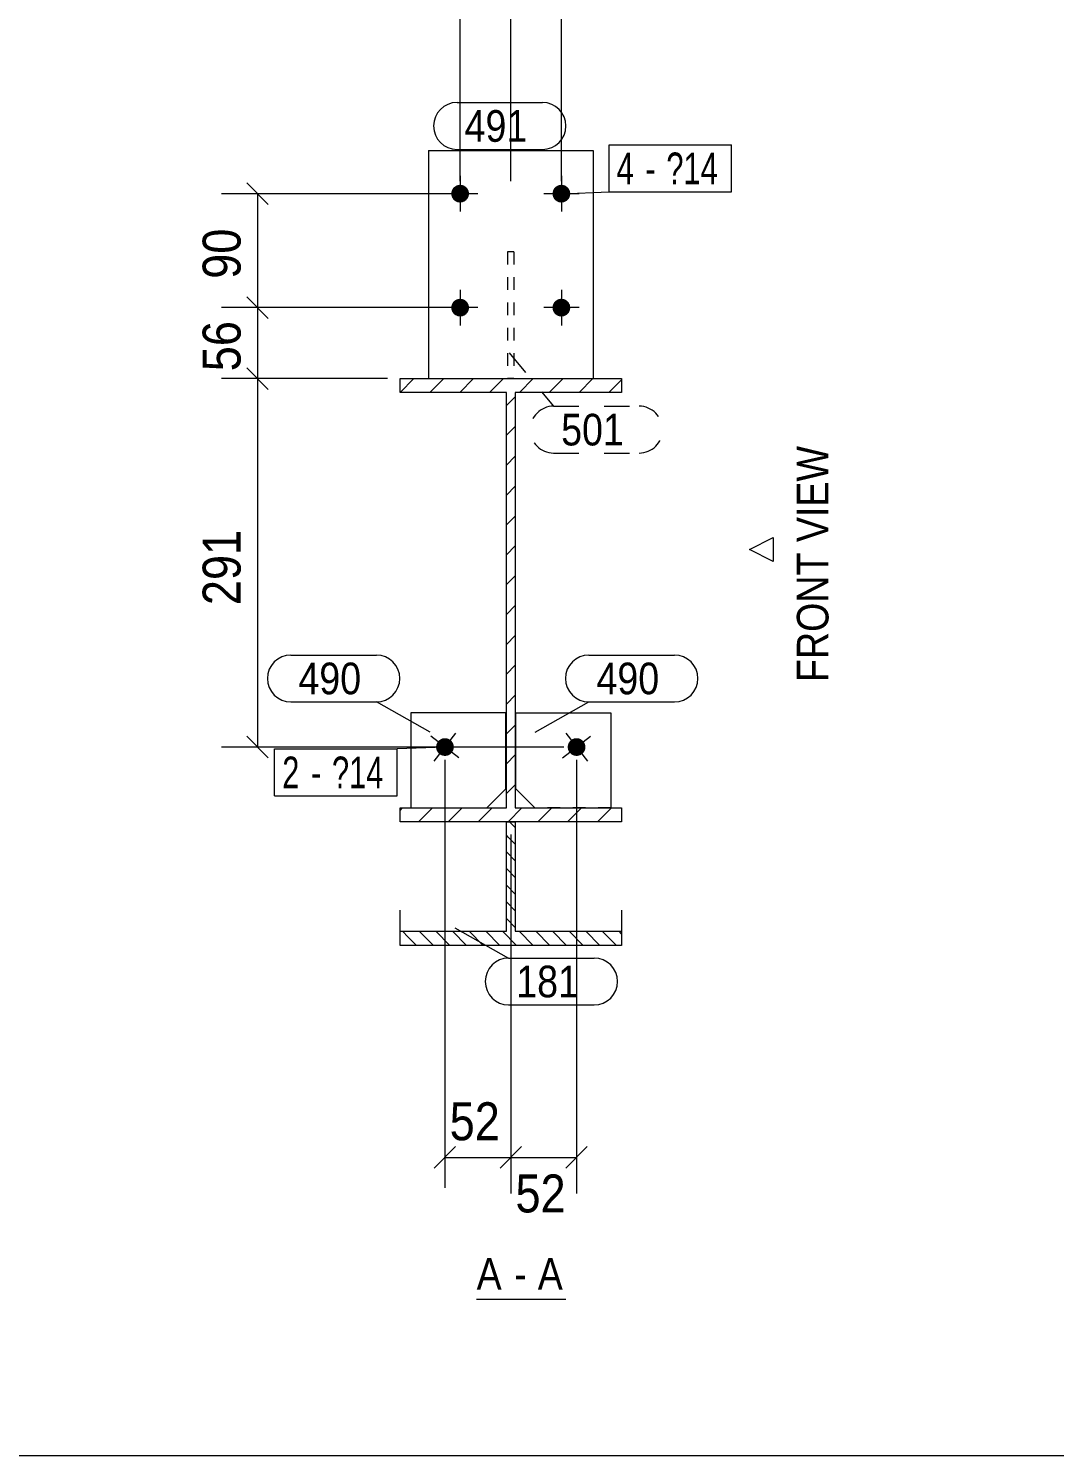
# Model space of a CAD drawing. Header units: millimetres. Extents: x 2 to 825, y 1 to 579.
# Drawn here: x 331.4 to 412.4, y 5 to 117.7 of the extents above; entities that cross this region are included whole.
import ezdxf

# ---------------------------------------------------------------- set-up
doc = ezdxf.new("R2010")
doc.units = ezdxf.units.MM
for name, pattern in [('XKITLINE00', [0]), ('XKITLINE01', [4, 1, -1, 1, -1]), ('XKITLINE02', [4, 2, -2])]:
    doc.linetypes.add(name, pattern=pattern)
for name, color, linetype, lineweight in [('Bolt', 3, 'Continuous', 0), ('BoltMark', 7, 'Continuous', 0), ('Dimensions', 7, 'Continuous', 0), ('DrawingSheet', 5, 'Continuous', 0), ('OtherObjectType', 7, 'Continuous', 0), ('Part', 2, 'Continuous', 0), ('PartMark', 7, 'Continuous', 0)]:
    doc.layers.add(name, color=color, linetype=linetype, lineweight=lineweight)
doc.styles.add('ARIAL', font='ARIAL.TTF')
doc.styles.add('ARIAL_NARROW', font='ARIALN.TTF')

# ---------------------------------------------------------------- blocks, each defined once
blk = doc.blocks.new('*A4')
at = {"layer": 'Part', "color": 7, "linetype": 'XKITLINE00', "lineweight": 0}
for p, q in [((360.73, 88.94), (361.83, 90.04)), ((363.08, 88.94), (364.18, 90.04)), ((365.44, 88.94), (366.54, 90.04)), ((367.8, 88.94), (368.9, 90.04)), ((370.16, 88.94), (371.26, 90.04)), ((372.51, 88.94), (373.61, 90.04)), ((374.87, 88.94), (375.97, 90.04)), ((377.23, 88.94), (378.23, 89.94)), ((360.73, 88.94), (360.73, 88.94)), ((369.13, 87.91), (369.83, 88.61)), ((369.13, 85.56), (369.83, 86.26)), ((369.13, 83.2), (369.83, 83.9)), ((369.13, 80.84), (369.83, 81.54)), ((369.13, 78.48), (369.83, 79.18)), ((369.13, 76.13), (369.83, 76.83)), ((369.13, 73.77), (369.83, 74.47)), ((369.13, 71.41), (369.83, 72.11)), ((369.13, 69.05), (369.83, 69.75)), ((369.13, 66.7), (369.83, 67.4)), ((369.13, 64.34), (369.83, 65.04)), ((369.13, 61.98), (369.83, 62.68)), ((369.13, 59.63), (369.83, 60.33)), ((369.13, 57.27), (369.83, 57.97)), ((360.73, 55.94), (360.93, 56.14)), ((362.19, 55.04), (363.29, 56.14)), ((364.54, 55.04), (365.64, 56.14)), ((366.9, 55.04), (368, 56.14)), ((369.26, 55.04), (370.36, 56.14)), ((371.62, 55.04), (372.72, 56.14)), ((373.97, 55.04), (375.07, 56.14)), ((376.33, 55.04), (377.43, 56.14))]:
    blk.add_line(p, q, dxfattribs=at)
blk = doc.blocks.new('*A5')
at = {"layer": 'Part', "color": 7, "linetype": 'XKITLINE00', "lineweight": 0}
for p, q in [((369.83, 54.59), (369.38, 55.04)), ((369.28, 53.83), (369.13, 53.98)), ((369.83, 53.28), (369.28, 53.83)), ((369.83, 51.96), (369.13, 52.66)), ((369.83, 50.65), (369.13, 51.35)), ((369.83, 49.33), (369.13, 50.03)), ((369.83, 48.02), (369.13, 48.72)), ((369.83, 46.7), (369.13, 47.4)), ((361.38, 45.93), (360.93, 46.39)), ((363.36, 45.28), (362.24, 46.39)), ((364.67, 45.28), (363.56, 46.39)), ((365.99, 45.28), (364.87, 46.39)), ((367.3, 45.28), (366.19, 46.39)), ((368.62, 45.28), (367.5, 46.39)), ((369.93, 45.28), (368.82, 46.39)), ((371.25, 45.28), (370.14, 46.39)), ((372.57, 45.28), (371.45, 46.39)), ((373.88, 45.28), (372.77, 46.39)), ((375.2, 45.28), (374.08, 46.39)), ((376.51, 45.28), (375.4, 46.39)), ((377.83, 45.28), (376.71, 46.39)), ((378.23, 46.19), (378.03, 46.39)), ((362.04, 45.28), (361.38, 45.93))]:
    blk.add_line(p, q, dxfattribs=at)
blk = doc.blocks.new('*A131')
at = {"layer": 'Bolt'}
blk.add_hatch(color=3, dxfattribs=at).paths.add_polyline_path([(363.82, 60.41), (363.79, 60.43), (363.77, 60.46), (363.75, 60.48), (363.72, 60.51), (363.7, 60.54), (363.69, 60.57), (363.67, 60.6), (363.65, 60.63), (363.64, 60.66), (363.62, 60.69), (363.61, 60.72), (363.6, 60.75), (363.59, 60.79), (363.59, 60.82), (363.58, 60.86), (363.58, 60.89), (363.58, 60.92), (363.58, 60.96), (363.58, 60.99), (363.58, 61.03), (363.59, 61.06), (363.59, 61.09), (363.6, 61.13), (363.61, 61.16), (363.62, 61.19), (363.64, 61.22), (363.65, 61.26), (363.67, 61.29), (363.68, 61.32), (363.7, 61.34), (363.72, 61.37), (363.75, 61.4), (363.77, 61.42), (363.79, 61.45), (363.82, 61.47), (363.84, 61.49), (363.87, 61.51), (363.9, 61.53), (363.93, 61.55), (363.96, 61.57), (363.99, 61.58), (364.02, 61.6), (364.06, 61.61), (364.09, 61.62), (364.12, 61.63), (364.16, 61.63), (364.19, 61.64), (364.22, 61.64), (364.26, 61.64), (364.29, 61.64), (364.33, 61.64), (364.36, 61.64), (364.39, 61.63), (364.43, 61.63), (364.46, 61.62), (364.49, 61.61), (364.53, 61.6), (364.56, 61.58), (364.59, 61.57), (364.62, 61.55), (364.65, 61.53), (364.68, 61.52), (364.71, 61.49), (364.73, 61.47), (364.76, 61.45), (364.78, 61.43), (364.81, 61.4), (364.83, 61.37), (364.85, 61.35), (364.87, 61.32), (364.88, 61.29), (364.9, 61.26), (364.92, 61.23), (364.93, 61.2), (364.94, 61.16), (364.95, 61.13), (364.96, 61.1), (364.97, 61.06), (364.97, 61.03), (364.97, 61), (364.98, 60.96), (364.98, 60.93), (364.97, 60.89), (364.97, 60.86), (364.97, 60.82), (364.96, 60.79), (364.95, 60.76), (364.94, 60.72), (364.93, 60.69), (364.92, 60.66), (364.9, 60.63), (364.89, 60.6), (364.87, 60.57), (364.85, 60.54), (364.83, 60.51), (364.81, 60.49), (364.78, 60.46), (364.76, 60.44), (364.73, 60.41), (364.71, 60.39), (364.68, 60.37), (364.65, 60.35), (364.62, 60.33), (364.59, 60.32), (364.56, 60.3), (364.53, 60.29), (364.5, 60.28), (364.46, 60.27), (364.43, 60.26), (364.4, 60.25), (364.36, 60.25), (364.33, 60.24), (364.29, 60.24), (364.26, 60.24), (364.23, 60.24), (364.19, 60.25), (364.16, 60.25), (364.12, 60.26), (364.09, 60.27), (364.06, 60.28), (364.03, 60.29), (363.99, 60.3), (363.96, 60.32), (363.93, 60.33), (363.9, 60.35), (363.87, 60.37), (363.85, 60.39)], flags=17)
at = {"layer": 'Bolt', "color": 3, "linetype": 'XKITLINE00', "lineweight": 0}
for p, q in [((363.42, 59.84), (365.14, 62.05)), ((365.38, 60.08), (363.17, 61.8))]:
    blk.add_line(p, q, dxfattribs=at)
blk = doc.blocks.new('*A132')
at = {"layer": 'Bolt'}
blk.add_hatch(color=3, dxfattribs=at).paths.add_polyline_path([(374.27, 61.52), (374.3, 61.53), (374.33, 61.55), (374.36, 61.57), (374.39, 61.58), (374.43, 61.6), (374.46, 61.61), (374.49, 61.62), (374.52, 61.63), (374.56, 61.63), (374.59, 61.64), (374.63, 61.64), (374.66, 61.64), (374.69, 61.64), (374.73, 61.64), (374.76, 61.64), (374.8, 61.63), (374.83, 61.63), (374.86, 61.62), (374.9, 61.61), (374.93, 61.6), (374.96, 61.58), (374.99, 61.57), (375.02, 61.55), (375.05, 61.53), (375.08, 61.51), (375.11, 61.49), (375.13, 61.47), (375.16, 61.45), (375.18, 61.42), (375.21, 61.4), (375.23, 61.37), (375.25, 61.34), (375.27, 61.32), (375.29, 61.29), (375.3, 61.26), (375.32, 61.22), (375.33, 61.19), (375.34, 61.16), (375.35, 61.13), (375.36, 61.09), (375.37, 61.06), (375.37, 61.03), (375.37, 60.99), (375.38, 60.96), (375.38, 60.92), (375.37, 60.89), (375.37, 60.86), (375.37, 60.82), (375.36, 60.79), (375.35, 60.75), (375.34, 60.72), (375.33, 60.69), (375.32, 60.66), (375.3, 60.63), (375.28, 60.6), (375.27, 60.57), (375.25, 60.54), (375.23, 60.51), (375.21, 60.48), (375.18, 60.46), (375.16, 60.43), (375.13, 60.41), (375.11, 60.39), (375.08, 60.37), (375.05, 60.35), (375.02, 60.33), (374.99, 60.32), (374.96, 60.3), (374.93, 60.29), (374.89, 60.28), (374.86, 60.27), (374.83, 60.26), (374.79, 60.25), (374.76, 60.25), (374.73, 60.24), (374.69, 60.24), (374.66, 60.24), (374.62, 60.24), (374.59, 60.25), (374.56, 60.25), (374.52, 60.26), (374.49, 60.27), (374.46, 60.28), (374.42, 60.29), (374.39, 60.3), (374.36, 60.32), (374.33, 60.33), (374.3, 60.35), (374.27, 60.37), (374.24, 60.39), (374.22, 60.41), (374.19, 60.44), (374.17, 60.46), (374.15, 60.49), (374.12, 60.51), (374.1, 60.54), (374.08, 60.57), (374.07, 60.6), (374.05, 60.63), (374.04, 60.66), (374.02, 60.69), (374.01, 60.72), (374, 60.76), (373.99, 60.79), (373.99, 60.82), (373.98, 60.86), (373.98, 60.89), (373.98, 60.93), (373.98, 60.96), (373.98, 61), (373.98, 61.03), (373.99, 61.06), (373.99, 61.1), (374, 61.13), (374.01, 61.16), (374.02, 61.2), (374.04, 61.23), (374.05, 61.26), (374.07, 61.29), (374.09, 61.32), (374.1, 61.35), (374.12, 61.37), (374.15, 61.4), (374.17, 61.43), (374.19, 61.45), (374.22, 61.47), (374.25, 61.49)], flags=17)
at = {"layer": 'Bolt', "color": 3, "linetype": 'XKITLINE00', "lineweight": 0}
for p, q in [((373.82, 62.05), (375.54, 59.84)), ((373.57, 60.08), (375.78, 61.8))]:
    blk.add_line(p, q, dxfattribs=at)
blk = doc.blocks.new('*A133')
at = {"layer": 'Bolt'}
for points in [[(366.18, 104.61), (366.17, 104.57), (366.17, 104.54), (366.16, 104.51), (366.16, 104.47), (366.15, 104.44), (366.14, 104.41), (366.12, 104.37), (366.11, 104.34), (366.09, 104.31), (366.08, 104.28), (366.06, 104.25), (366.04, 104.23), (366.02, 104.2), (365.99, 104.17), (365.97, 104.15), (365.95, 104.12), (365.92, 104.1), (365.89, 104.08), (365.86, 104.06), (365.84, 104.04), (365.81, 104.03), (365.78, 104.01), (365.74, 104), (365.71, 103.98), (365.68, 103.97), (365.65, 103.96), (365.61, 103.96), (365.58, 103.95), (365.54, 103.95), (365.51, 103.94), (365.48, 103.94), (365.44, 103.94), (365.41, 103.95), (365.37, 103.95), (365.34, 103.96), (365.31, 103.96), (365.27, 103.97), (365.24, 103.98), (365.21, 104), (365.18, 104.01), (365.15, 104.03), (365.12, 104.04), (365.09, 104.06), (365.06, 104.08), (365.03, 104.1), (365.01, 104.12), (364.98, 104.15), (364.96, 104.17), (364.93, 104.2), (364.91, 104.23), (364.89, 104.25), (364.88, 104.28), (364.86, 104.31), (364.84, 104.34), (364.83, 104.37), (364.82, 104.41), (364.81, 104.44), (364.8, 104.47), (364.79, 104.51), (364.78, 104.54), (364.78, 104.57), (364.78, 104.61), (364.78, 104.64), (364.78, 104.68), (364.78, 104.71), (364.78, 104.75), (364.79, 104.78), (364.8, 104.81), (364.81, 104.85), (364.82, 104.88), (364.83, 104.91), (364.84, 104.94), (364.86, 104.97), (364.88, 105), (364.89, 105.03), (364.91, 105.06), (364.93, 105.09), (364.96, 105.11), (364.98, 105.14), (365.01, 105.16), (365.03, 105.18), (365.06, 105.2), (365.09, 105.22), (365.12, 105.24), (365.15, 105.26), (365.18, 105.28), (365.21, 105.29), (365.24, 105.3), (365.27, 105.31), (365.31, 105.32), (365.34, 105.33), (365.37, 105.33), (365.41, 105.34), (365.44, 105.34), (365.48, 105.34), (365.51, 105.34), (365.54, 105.34), (365.58, 105.33), (365.61, 105.33), (365.65, 105.32), (365.68, 105.31), (365.71, 105.3), (365.74, 105.29), (365.78, 105.28), (365.81, 105.26), (365.84, 105.24), (365.86, 105.22), (365.89, 105.2), (365.92, 105.18), (365.95, 105.16), (365.97, 105.14), (365.99, 105.11), (366.02, 105.09), (366.04, 105.06), (366.06, 105.03), (366.08, 105), (366.09, 104.97), (366.11, 104.94), (366.12, 104.91), (366.14, 104.88), (366.15, 104.85), (366.16, 104.81), (366.16, 104.78), (366.17, 104.75), (366.17, 104.71), (366.18, 104.68), (366.18, 104.64)], [(374.18, 104.61), (374.17, 104.57), (374.17, 104.54), (374.16, 104.51), (374.16, 104.47), (374.15, 104.44), (374.14, 104.41), (374.12, 104.37), (374.11, 104.34), (374.09, 104.31), (374.08, 104.28), (374.06, 104.25), (374.04, 104.23), (374.02, 104.2), (373.99, 104.17), (373.97, 104.15), (373.95, 104.12), (373.92, 104.1), (373.89, 104.08), (373.86, 104.06), (373.84, 104.04), (373.81, 104.03), (373.78, 104.01), (373.74, 104), (373.71, 103.98), (373.68, 103.97), (373.65, 103.96), (373.61, 103.96), (373.58, 103.95), (373.54, 103.95), (373.51, 103.94), (373.48, 103.94), (373.44, 103.94), (373.41, 103.95), (373.37, 103.95), (373.34, 103.96), (373.31, 103.96), (373.27, 103.97), (373.24, 103.98), (373.21, 104), (373.18, 104.01), (373.15, 104.03), (373.12, 104.04), (373.09, 104.06), (373.06, 104.08), (373.03, 104.1), (373.01, 104.12), (372.98, 104.15), (372.96, 104.17), (372.93, 104.2), (372.91, 104.23), (372.89, 104.25), (372.88, 104.28), (372.86, 104.31), (372.84, 104.34), (372.83, 104.37), (372.82, 104.41), (372.81, 104.44), (372.8, 104.47), (372.79, 104.51), (372.78, 104.54), (372.78, 104.57), (372.78, 104.61), (372.78, 104.64), (372.78, 104.68), (372.78, 104.71), (372.78, 104.75), (372.79, 104.78), (372.8, 104.81), (372.81, 104.85), (372.82, 104.88), (372.83, 104.91), (372.84, 104.94), (372.86, 104.97), (372.88, 105), (372.89, 105.03), (372.91, 105.06), (372.93, 105.09), (372.96, 105.11), (372.98, 105.14), (373.01, 105.16), (373.03, 105.18), (373.06, 105.2), (373.09, 105.22), (373.12, 105.24), (373.15, 105.26), (373.18, 105.28), (373.21, 105.29), (373.24, 105.3), (373.27, 105.31), (373.31, 105.32), (373.34, 105.33), (373.37, 105.33), (373.41, 105.34), (373.44, 105.34), (373.48, 105.34), (373.51, 105.34), (373.54, 105.34), (373.58, 105.33), (373.61, 105.33), (373.65, 105.32), (373.68, 105.31), (373.71, 105.3), (373.74, 105.29), (373.78, 105.28), (373.81, 105.26), (373.84, 105.24), (373.86, 105.22), (373.89, 105.2), (373.92, 105.18), (373.95, 105.16), (373.97, 105.14), (373.99, 105.11), (374.02, 105.09), (374.04, 105.06), (374.06, 105.03), (374.08, 105), (374.09, 104.97), (374.11, 104.94), (374.12, 104.91), (374.14, 104.88), (374.15, 104.85), (374.16, 104.81), (374.16, 104.78), (374.17, 104.75), (374.17, 104.71), (374.18, 104.68), (374.18, 104.64)], [(366.18, 95.61), (366.17, 95.57), (366.17, 95.54), (366.16, 95.51), (366.16, 95.47), (366.15, 95.44), (366.14, 95.41), (366.12, 95.37), (366.11, 95.34), (366.09, 95.31), (366.08, 95.28), (366.06, 95.25), (366.04, 95.23), (366.02, 95.2), (365.99, 95.17), (365.97, 95.15), (365.95, 95.12), (365.92, 95.1), (365.89, 95.08), (365.86, 95.06), (365.84, 95.04), (365.81, 95.03), (365.78, 95.01), (365.74, 95), (365.71, 94.98), (365.68, 94.97), (365.65, 94.96), (365.61, 94.96), (365.58, 94.95), (365.54, 94.95), (365.51, 94.94), (365.48, 94.94), (365.44, 94.94), (365.41, 94.95), (365.37, 94.95), (365.34, 94.96), (365.31, 94.96), (365.27, 94.97), (365.24, 94.98), (365.21, 95), (365.18, 95.01), (365.15, 95.03), (365.12, 95.04), (365.09, 95.06), (365.06, 95.08), (365.03, 95.1), (365.01, 95.12), (364.98, 95.15), (364.96, 95.17), (364.93, 95.2), (364.91, 95.23), (364.89, 95.25), (364.88, 95.28), (364.86, 95.31), (364.84, 95.34), (364.83, 95.37), (364.82, 95.41), (364.81, 95.44), (364.8, 95.47), (364.79, 95.51), (364.78, 95.54), (364.78, 95.57), (364.78, 95.61), (364.78, 95.64), (364.78, 95.68), (364.78, 95.71), (364.78, 95.75), (364.79, 95.78), (364.8, 95.81), (364.81, 95.85), (364.82, 95.88), (364.83, 95.91), (364.84, 95.94), (364.86, 95.97), (364.88, 96), (364.89, 96.03), (364.91, 96.06), (364.93, 96.09), (364.96, 96.11), (364.98, 96.14), (365.01, 96.16), (365.03, 96.18), (365.06, 96.2), (365.09, 96.22), (365.12, 96.24), (365.15, 96.26), (365.18, 96.28), (365.21, 96.29), (365.24, 96.3), (365.27, 96.31), (365.31, 96.32), (365.34, 96.33), (365.37, 96.33), (365.41, 96.34), (365.44, 96.34), (365.48, 96.34), (365.51, 96.34), (365.54, 96.34), (365.58, 96.33), (365.61, 96.33), (365.65, 96.32), (365.68, 96.31), (365.71, 96.3), (365.74, 96.29), (365.78, 96.28), (365.81, 96.26), (365.84, 96.24), (365.86, 96.22), (365.89, 96.2), (365.92, 96.18), (365.95, 96.16), (365.97, 96.14), (365.99, 96.11), (366.02, 96.09), (366.04, 96.06), (366.06, 96.03), (366.08, 96), (366.09, 95.97), (366.11, 95.94), (366.12, 95.91), (366.14, 95.88), (366.15, 95.85), (366.16, 95.81), (366.16, 95.78), (366.17, 95.75), (366.17, 95.71), (366.18, 95.68), (366.18, 95.64)], [(374.18, 95.61), (374.17, 95.57), (374.17, 95.54), (374.16, 95.51), (374.16, 95.47), (374.15, 95.44), (374.14, 95.41), (374.12, 95.37), (374.11, 95.34), (374.09, 95.31), (374.08, 95.28), (374.06, 95.25), (374.04, 95.23), (374.02, 95.2), (373.99, 95.17), (373.97, 95.15), (373.95, 95.12), (373.92, 95.1), (373.89, 95.08), (373.86, 95.06), (373.84, 95.04), (373.81, 95.03), (373.78, 95.01), (373.74, 95), (373.71, 94.98), (373.68, 94.97), (373.65, 94.96), (373.61, 94.96), (373.58, 94.95), (373.54, 94.95), (373.51, 94.94), (373.48, 94.94), (373.44, 94.94), (373.41, 94.95), (373.37, 94.95), (373.34, 94.96), (373.31, 94.96), (373.27, 94.97), (373.24, 94.98), (373.21, 95), (373.18, 95.01), (373.15, 95.03), (373.12, 95.04), (373.09, 95.06), (373.06, 95.08), (373.03, 95.1), (373.01, 95.12), (372.98, 95.15), (372.96, 95.17), (372.93, 95.2), (372.91, 95.23), (372.89, 95.25), (372.88, 95.28), (372.86, 95.31), (372.84, 95.34), (372.83, 95.37), (372.82, 95.41), (372.81, 95.44), (372.8, 95.47), (372.79, 95.51), (372.78, 95.54), (372.78, 95.57), (372.78, 95.61), (372.78, 95.64), (372.78, 95.68), (372.78, 95.71), (372.78, 95.75), (372.79, 95.78), (372.8, 95.81), (372.81, 95.85), (372.82, 95.88), (372.83, 95.91), (372.84, 95.94), (372.86, 95.97), (372.88, 96), (372.89, 96.03), (372.91, 96.06), (372.93, 96.09), (372.96, 96.11), (372.98, 96.14), (373.01, 96.16), (373.03, 96.18), (373.06, 96.2), (373.09, 96.22), (373.12, 96.24), (373.15, 96.26), (373.18, 96.28), (373.21, 96.29), (373.24, 96.3), (373.27, 96.31), (373.31, 96.32), (373.34, 96.33), (373.37, 96.33), (373.41, 96.34), (373.44, 96.34), (373.48, 96.34), (373.51, 96.34), (373.54, 96.34), (373.58, 96.33), (373.61, 96.33), (373.65, 96.32), (373.68, 96.31), (373.71, 96.3), (373.74, 96.29), (373.78, 96.28), (373.81, 96.26), (373.84, 96.24), (373.86, 96.22), (373.89, 96.2), (373.92, 96.18), (373.95, 96.16), (373.97, 96.14), (373.99, 96.11), (374.02, 96.09), (374.04, 96.06), (374.06, 96.03), (374.08, 96), (374.09, 95.97), (374.11, 95.94), (374.12, 95.91), (374.14, 95.88), (374.15, 95.85), (374.16, 95.81), (374.16, 95.78), (374.17, 95.75), (374.17, 95.71), (374.18, 95.68), (374.18, 95.64)]]:
    blk.add_hatch(color=3, dxfattribs=at).paths.add_polyline_path(points, flags=17)
at = {"layer": 'Bolt', "color": 3, "linetype": 'XKITLINE00', "lineweight": 0}
for p, q in [((365.48, 106.04), (365.48, 103.24)), ((373.48, 106.04), (373.48, 103.24)), ((366.88, 104.64), (364.08, 104.64)), ((374.88, 104.64), (372.08, 104.64)), ((365.48, 97.04), (365.48, 94.24)), ((373.48, 97.04), (373.48, 94.24)), ((366.88, 95.64), (364.08, 95.64)), ((374.88, 95.64), (372.08, 95.64))]:
    blk.add_line(p, q, dxfattribs=at)
blk = doc.blocks.new('*A134')
at = {"layer": 'Part', "color": 2, "linetype": 'XKITLINE00', "lineweight": 0}
for p, q in [((360.73, 88.94), (360.73, 90.04)), ((360.73, 90.04), (378.23, 90.04)), ((378.23, 90.04), (378.23, 88.94)), ((369.13, 88.94), (360.73, 88.94)), ((369.13, 56.14), (369.13, 88.94)), ((378.23, 88.94), (369.83, 88.94)), ((369.83, 88.94), (369.83, 56.14)), ((360.73, 55.04), (360.73, 56.14)), ((360.73, 56.14), (369.13, 56.14)), ((369.83, 56.14), (378.23, 56.14)), ((378.23, 56.14), (378.23, 55.04)), ((378.23, 55.04), (360.73, 55.04))]:
    blk.add_line(p, q, dxfattribs=at)
blk = doc.blocks.new('*A135')
at = {"layer": 'Part', "color": 2, "linetype": 'XKITLINE00', "lineweight": 0}
for p, q in [((369.08, 63.64), (361.58, 63.64)), ((361.58, 63.64), (361.58, 56.14)), ((369.08, 57.64), (369.08, 63.64)), ((367.58, 56.14), (369.08, 57.64))]:
    blk.add_line(p, q, dxfattribs=at)
at = {"layer": 'Part', "color": 7, "linetype": 'XKITLINE01', "lineweight": 0}
blk.add_line((361.58, 56.14), (367.58, 56.14), dxfattribs=at)
blk = doc.blocks.new('*A136')
at = {"layer": 'Part', "color": 2, "linetype": 'XKITLINE00', "lineweight": 0}
for p, q in [((369.88, 57.64), (369.88, 63.64)), ((369.88, 63.64), (377.38, 63.64)), ((377.38, 63.64), (377.38, 56.14)), ((371.38, 56.14), (369.88, 57.64))]:
    blk.add_line(p, q, dxfattribs=at)
at = {"layer": 'Part', "color": 7, "linetype": 'XKITLINE01', "lineweight": 0}
blk.add_line((377.38, 56.14), (371.38, 56.14), dxfattribs=at)
blk = doc.blocks.new('*A137')
at = {"layer": 'Part', "color": 7, "linetype": 'XKITLINE01', "lineweight": 0}
for p, q in [((369.73, 100.04), (369.23, 100.04)), ((369.23, 100.04), (369.23, 90.04)), ((369.73, 100.04), (369.73, 90.04)), ((369.73, 90.04), (369.23, 90.04))]:
    blk.add_line(p, q, dxfattribs=at)
blk = doc.blocks.new('*A138')
at = {"layer": 'Part', "color": 2, "linetype": 'XKITLINE00', "lineweight": 0}
for p, q in [((362.98, 108.04), (362.98, 90.04)), ((362.98, 108.04), (375.98, 108.04)), ((375.98, 108.04), (375.98, 90.04))]:
    blk.add_line(p, q, dxfattribs=at)
at = {"layer": 'Part', "color": 7, "linetype": 'XKITLINE01', "lineweight": 0}
blk.add_line((362.98, 90.04), (375.98, 90.04), dxfattribs=at)
blk = doc.blocks.new('*A139')
at = {"layer": 'Part', "color": 2, "linetype": 'XKITLINE00', "lineweight": 0}
for p, q in [((369.13, 46.39), (369.13, 55.04)), ((369.13, 55.04), (369.83, 55.04)), ((369.83, 55.04), (369.83, 55.04)), ((369.83, 55.04), (369.83, 46.39)), ((360.73, 45.28), (360.73, 48.07)), ((378.23, 48.07), (378.23, 45.28)), ((360.73, 46.39), (369.13, 46.39)), ((369.83, 46.39), (378.23, 46.39)), ((378.23, 45.28), (360.73, 45.28))]:
    blk.add_line(p, q, dxfattribs=at)
blk = doc.blocks.new('*A140')
at = {"layer": 'DrawingSheet', "color": 5, "linetype": 'XKITLINE00', "lineweight": 0}
blk.add_line((5, 5), (825, 5), dxfattribs=at)
blk = doc.blocks.new('*A276')
at = {"layer": 'Dimensions', "color": 7, "linetype": 'XKITLINE00', "lineweight": 0}
for p, q in [((348.63, 90.89), (350.32, 89.19)), ((359.73, 90.04), (346.63, 90.04)), ((349.48, 60.94), (349.48, 90.04)), ((373.68, 60.94), (346.63, 60.94)), ((348.63, 61.79), (350.32, 60.09))]:
    blk.add_line(p, q, dxfattribs=at)
at = {"layer": 'Dimensions', "color": 3}
for p in [(349.48, 90.04), (349.48, 60.94)]:
    blk.add_point(p, dxfattribs=at)
at = {"layer": 'Dimensions', "color": 3, "style": 'ARIAL', "width": 0.85}
blk.add_text('291', height=3, rotation=90.0002, dxfattribs=at).set_placement((348.13, 72.15))
blk = doc.blocks.new('*A277')
at = {"layer": 'Dimensions', "color": 7, "linetype": 'XKITLINE00', "lineweight": 0}
for p, q in [((348.63, 96.49), (350.32, 94.79)), ((364.48, 95.64), (346.63, 95.64)), ((349.48, 90.04), (349.48, 95.64)), ((348.63, 90.89), (350.32, 89.19)), ((359.73, 90.04), (346.63, 90.04))]:
    blk.add_line(p, q, dxfattribs=at)
at = {"layer": 'Dimensions', "color": 3}
for p in [(349.48, 95.64), (349.48, 90.04)]:
    blk.add_point(p, dxfattribs=at)
at = {"layer": 'Dimensions', "color": 3, "style": 'ARIAL', "width": 0.85}
blk.add_text('56', height=3, rotation=90.0002, dxfattribs=at).set_placement((348.13, 90.62))
blk = doc.blocks.new('*A278')
at = {"layer": 'Dimensions', "color": 7, "linetype": 'XKITLINE00', "lineweight": 0}
for p, q in [((348.63, 105.49), (350.32, 103.79)), ((364.48, 104.64), (346.63, 104.64)), ((349.48, 95.64), (349.48, 104.64)), ((348.63, 96.49), (350.32, 94.79)), ((364.48, 95.64), (346.63, 95.64))]:
    blk.add_line(p, q, dxfattribs=at)
at = {"layer": 'Dimensions', "color": 3}
for p in [(349.48, 104.64), (349.48, 95.64)]:
    blk.add_point(p, dxfattribs=at)
at = {"layer": 'Dimensions', "color": 3, "style": 'ARIAL', "width": 0.85}
blk.add_text('90', height=3, rotation=90.0002, dxfattribs=at).set_placement((348.13, 97.92))
blk = doc.blocks.new('*A279')
at = {"layer": 'Dimensions', "color": 7, "linetype": 'XKITLINE00', "lineweight": 0}
for p, q in [((364.28, 59.94), (364.28, 26.14)), ((369.48, 54.04), (369.48, 26.14)), ((365.12, 29.39), (363.43, 27.69)), ((370.32, 29.39), (368.63, 27.69)), ((364.28, 28.54), (369.48, 28.54))]:
    blk.add_line(p, q, dxfattribs=at)
at = {"layer": 'Dimensions', "color": 3}
for p in [(364.28, 28.54), (369.48, 28.54)]:
    blk.add_point(p, dxfattribs=at)
at = {"layer": 'Dimensions', "color": 3, "style": 'ARIAL', "width": 0.85}
blk.add_text('52', height=3, dxfattribs=at).set_placement((364.65, 29.89))
blk = doc.blocks.new('*A280')
at = {"layer": 'Dimensions', "color": 7, "linetype": 'XKITLINE00', "lineweight": 0}
for p, q in [((374.68, 59.94), (374.68, 25.69)), ((369.48, 54.04), (369.48, 25.69)), ((370.32, 29.39), (368.63, 27.69)), ((375.52, 29.39), (373.83, 27.69)), ((369.48, 28.54), (374.68, 28.54))]:
    blk.add_line(p, q, dxfattribs=at)
at = {"layer": 'Dimensions', "color": 3}
for p in [(369.48, 28.54), (374.68, 28.54)]:
    blk.add_point(p, dxfattribs=at)
at = {"layer": 'Dimensions', "color": 3, "style": 'ARIAL', "width": 0.85}
blk.add_text('52', height=3, dxfattribs=at).set_placement((369.85, 24.19))
blk = doc.blocks.new('*A281')
at = {"layer": 'Dimensions', "color": 7, "linetype": 'XKITLINE00', "lineweight": 0}
for p, q in [((365.48, 105.64), (365.48, 127.39)), ((369.48, 105.64), (369.48, 127.39)), ((366.32, 125.39), (364.63, 123.69)), ((370.32, 125.39), (368.63, 123.69)), ((365.48, 124.54), (369.48, 124.54))]:
    blk.add_line(p, q, dxfattribs=at)
at = {"layer": 'Dimensions', "color": 3}
for p in [(365.48, 124.54), (369.48, 124.54)]:
    blk.add_point(p, dxfattribs=at)
at = {"layer": 'Dimensions', "color": 3, "style": 'ARIAL', "width": 0.85}
blk.add_text('40', height=3, dxfattribs=at).set_placement((365.25, 125.89))
blk = doc.blocks.new('*A282')
at = {"layer": 'Dimensions', "color": 7, "linetype": 'XKITLINE00', "lineweight": 0}
for p, q in [((369.48, 105.64), (369.48, 126.94)), ((373.48, 105.64), (373.48, 126.94)), ((370.32, 125.39), (368.63, 123.69)), ((374.32, 125.39), (372.63, 123.69)), ((369.48, 124.54), (373.48, 124.54))]:
    blk.add_line(p, q, dxfattribs=at)
at = {"layer": 'Dimensions', "color": 3}
for p in [(369.48, 124.54), (373.48, 124.54)]:
    blk.add_point(p, dxfattribs=at)
at = {"layer": 'Dimensions', "color": 3, "style": 'ARIAL', "width": 0.85}
blk.add_text('40', height=3, dxfattribs=at).set_placement((369.25, 120.19))
blk = doc.blocks.new('*A283')
at = {"layer": 'BoltMark', "color": 7, "linetype": 'XKITLINE00', "lineweight": 0}
for p, q in [((364.28, 60.94), (360.51, 60.79)), ((350.82, 60.79), (360.51, 60.79)), ((350.82, 57.09), (350.82, 60.79)), ((360.51, 57.09), (360.51, 60.79)), ((350.82, 57.09), (360.51, 57.09))]:
    blk.add_line(p, q, dxfattribs=at)
at = {"layer": 'BoltMark', "color": 3, "style": 'ARIAL_NARROW', "width": 0.85}
for s, p in [('2', (351.42, 57.69)), ('?14', (355.35, 57.69)), ('-', (353.69, 57.69))]:
    blk.add_text(s, height=2.5, dxfattribs=at).set_placement(p)
blk = doc.blocks.new('*A284')
at = {"layer": 'BoltMark', "color": 7, "linetype": 'XKITLINE00', "lineweight": 0}
for p, q in [((377.24, 108.49), (386.93, 108.49)), ((377.24, 104.79), (377.24, 108.49)), ((386.93, 104.79), (386.93, 108.49)), ((373.48, 104.64), (377.24, 104.79)), ((377.24, 104.79), (386.93, 104.79))]:
    blk.add_line(p, q, dxfattribs=at)
at = {"layer": 'BoltMark', "color": 3, "style": 'ARIAL_NARROW', "width": 0.85}
for s, p in [('4', (377.84, 105.39)), ('?14', (381.77, 105.39)), ('-', (380.11, 105.39))]:
    blk.add_text(s, height=2.5, dxfattribs=at).set_placement(p)
blk = doc.blocks.new('*A285')
at = {"layer": 'PartMark', "color": 7, "linetype": 'XKITLINE00', "lineweight": 0}
for p, q in [((365.07, 46.67), (369.31, 44.28)), ((369.31, 44.28), (376.07, 44.28)), ((369.31, 40.58), (376.07, 40.58))]:
    blk.add_line(p, q, dxfattribs=at)
for centre, start, end in [((369.31, 42.43), 90, 270), ((376.07, 42.43), 270, 90)]:
    blk.add_arc(centre, 1.85, start, end, dxfattribs=at)
at = {"layer": 'PartMark', "color": 3, "style": 'ARIAL', "width": 0.85}
blk.add_text('181', height=2.5, dxfattribs=at).set_placement((369.91, 41.18))
blk = doc.blocks.new('*A286')
at = {"layer": 'PartMark', "color": 7, "linetype": 'XKITLINE00', "lineweight": 0}
for p, q in [((352.1, 68.21), (358.86, 68.21)), ((352.1, 64.51), (358.86, 64.51)), ((363.11, 62.11), (358.86, 64.51))]:
    blk.add_line(p, q, dxfattribs=at)
for centre, start, end in [((352.1, 66.36), 90, 270), ((358.86, 66.36), 270, 90)]:
    blk.add_arc(centre, 1.85, start, end, dxfattribs=at)
at = {"layer": 'PartMark', "color": 3, "style": 'ARIAL', "width": 0.85}
blk.add_text('490', height=2.5, dxfattribs=at).set_placement((352.7, 65.11))
blk = doc.blocks.new('*A287')
at = {"layer": 'PartMark', "color": 7, "linetype": 'XKITLINE00', "lineweight": 0}
for p, q in [((375.65, 68.21), (382.41, 68.21)), ((371.41, 62.11), (375.65, 64.51)), ((375.65, 64.51), (382.41, 64.51))]:
    blk.add_line(p, q, dxfattribs=at)
for centre, start, end in [((375.65, 66.36), 90, 270), ((382.41, 66.36), 270, 90)]:
    blk.add_arc(centre, 1.85, start, end, dxfattribs=at)
at = {"layer": 'PartMark', "color": 3, "style": 'ARIAL', "width": 0.85}
blk.add_text('490', height=2.5, dxfattribs=at).set_placement((376.25, 65.11))
blk = doc.blocks.new('*A288')
at = {"layer": 'PartMark', "color": 7, "linetype": 'XKITLINE02', "lineweight": 0}
for p, q in [((369.36, 92.07), (372.86, 87.86)), ((372.86, 87.86), (379.62, 87.86)), ((372.86, 84.16), (379.62, 84.16))]:
    blk.add_line(p, q, dxfattribs=at)
for centre, start, end in [((372.86, 86.01), 90, 270), ((379.62, 86.01), 270, 90)]:
    blk.add_arc(centre, 1.85, start, end, dxfattribs=at)
at = {"layer": 'PartMark', "color": 3, "style": 'ARIAL', "width": 0.85}
blk.add_text('501', height=2.5, dxfattribs=at).set_placement((373.46, 84.76))
blk = doc.blocks.new('*A289')
at = {"layer": 'PartMark', "color": 7, "linetype": 'XKITLINE00', "lineweight": 0}
for p, q in [((365.23, 111.84), (371.99, 111.84)), ((365.23, 108.14), (371.99, 108.14))]:
    blk.add_line(p, q, dxfattribs=at)
for centre, start, end in [((365.23, 109.99), 90, 270), ((371.99, 109.99), 270, 90)]:
    blk.add_arc(centre, 1.85, start, end, dxfattribs=at)
at = {"layer": 'PartMark', "color": 3, "style": 'ARIAL', "width": 0.85}
blk.add_text('491', height=2.5, dxfattribs=at).set_placement((365.83, 108.74))
blk = doc.blocks.new('*A290')
at = {"layer": 'OtherObjectType', "color": 7, "linetype": 'XKITLINE00', "lineweight": 0}
for p, q in [((388.33, 76.54), (390.21, 77.48)), ((390.21, 77.48), (390.21, 75.6)), ((390.21, 75.6), (388.33, 76.54)), ((388.33, 76.54), (388.33, 76.54)), ((366.78, 17.34), (373.83, 17.34))]:
    blk.add_line(p, q, dxfattribs=at)
at = {"layer": 'OtherObjectType', "color": 7, "style": 'ARIAL', "width": 0.85}
blk.add_text('FRONT VIEW', height=2.5, rotation=90, dxfattribs=at).set_placement((394.58, 66.08))
for s, p in [('A', (366.78, 18.09)), ('A', (371.61, 18.09)), ('-', (369.75, 18.09))]:
    blk.add_text(s, height=2.5, dxfattribs=at).set_placement(p)

msp = doc.modelspace()

# ---------------------------------------------------------------- block references
at = {"lineweight": 0}
for name in ['*A140', '*A281', '*A282', '*A289', '*A284', '*A138', '*A133', '*A278', '*A137', '*A277', '*A288', '*A276', '*A4', '*A134', '*A286', '*A287', '*A135', '*A136', '*A131', '*A132', '*A283', '*A279', '*A280', '*A139', '*A5', '*A285']:
    msp.add_blockref(name, (0, 0), dxfattribs=at)
at = {"layer": 'OtherObjectType', "lineweight": 0}
msp.add_blockref('*A290', (0, 0), dxfattribs=at)

doc.saveas('drawing.dxf')
